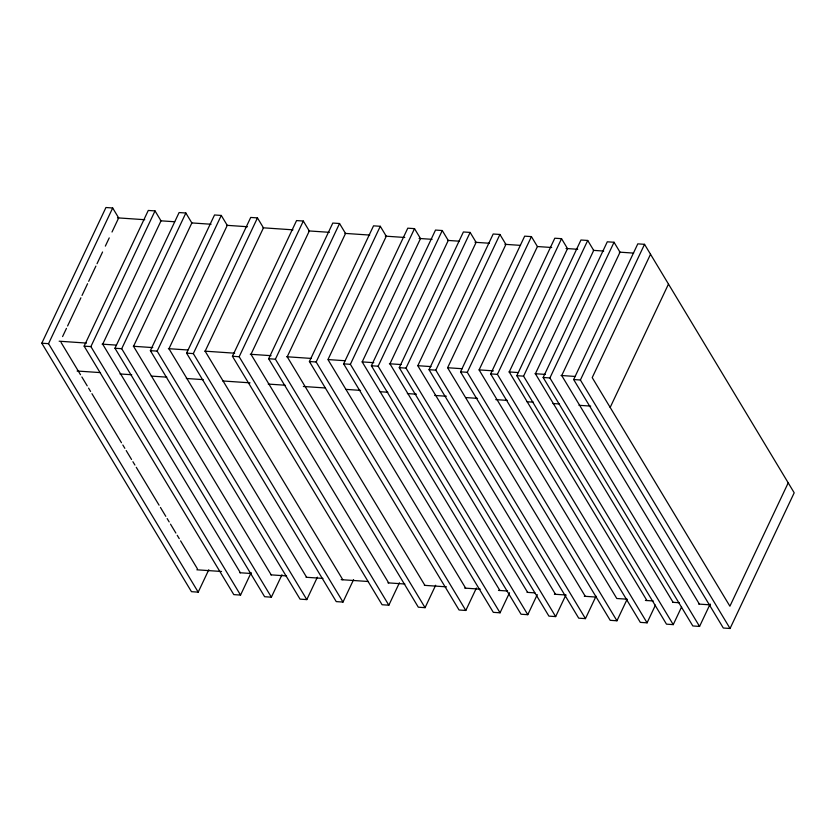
<?xml version="1.0" encoding="UTF-8"?>
<svg xmlns="http://www.w3.org/2000/svg" width="836" height="836" viewBox="0 0 836 836"><rect width="100%" height="100%" fill="white"/><g stroke="black" fill="none" stroke-linecap="round" stroke-linejoin="round"><path stroke-width="1.25" d="M208.801 569.724L198.205 592.139L191.465 591.679L41.8 343.209L105.942 207.516L112.682 207.986L118.67 217.924L112.003 232.021M198.205 592.139L48.54 343.669L112.682 207.986M62.585 336.574L66.472 328.349M67.58 325.998L80.904 297.804M82.022 295.453L87.571 283.707M88.679 281.356L95.9 266.088M97.018 263.737L102.567 251.991M105.346 246.118L109.234 237.894M251.145 572.65L240.549 595.075L233.798 594.615L84.133 346.135L148.275 210.453L155.026 210.912L161.003 220.85L102.703 344.202L240.392 572.796M240.549 595.075L90.884 346.595L155.026 210.912M281.972 574.76L271.376 597.176L264.625 596.716L114.96 348.246L179.103 212.553L185.853 213.013L191.841 222.951L133.53 346.313L271.219 574.907M271.376 597.176L121.711 348.706L185.853 213.013M317.398 577.174L306.802 599.6L300.051 599.14L150.386 350.66L214.528 214.977L221.268 215.437L227.256 225.375L168.956 348.727L306.645 577.321M306.802 599.6L157.137 351.12L221.268 215.437M353.586 579.651L342.99 602.066L336.25 601.606L186.585 353.137L250.716 217.444L257.467 217.903L263.455 227.841L205.144 351.204L342.833 579.797M342.99 602.066L193.325 353.597L257.467 217.903M399.43 582.776L388.834 605.201L382.094 604.741L232.429 356.272L296.561 220.579L303.311 221.038L309.299 230.976L250.988 354.328L388.677 582.922M388.834 605.201L239.169 356.732L303.311 221.038M435.66 585.252L425.064 607.678L418.324 607.208L268.659 358.738L332.801 223.055L339.541 223.515L345.529 233.453L287.218 356.805L424.907 585.399M425.064 607.678L275.399 359.198L339.541 223.515M476.405 588.042L465.809 610.458L459.058 609.998L309.404 361.528L373.535 225.835L380.286 226.295L386.274 236.233L327.963 359.584L465.652 588.178M465.809 610.458L316.144 361.988L380.286 226.295M509.521 592.734L500.043 612.798L493.303 612.339L343.638 363.859L407.78 228.176L414.52 228.636L420.508 238.573L362.197 361.925L499.886 590.519M500.043 612.798L350.378 364.318L414.52 228.636M537.266 594.626L527.788 614.69L521.037 614.23L371.383 365.76L435.514 230.067L442.265 230.527L448.253 240.465L389.942 363.817L527.631 592.41M527.788 614.69L378.123 366.22L442.265 230.527M565.7 595.357L555.658 616.592L548.918 616.132L399.253 367.662L463.395 231.969L470.135 232.429L476.123 242.367L417.812 365.729L555.512 594.323M555.658 616.592L406.003 368.122L470.135 232.429M596.047 596.204L585.451 618.63L578.711 618.17L429.046 369.7L493.188 234.007L499.928 234.467L505.916 244.405L447.605 367.756L585.294 596.35M585.451 618.63L435.786 370.16L499.928 234.467M626.99 599.537L616.947 620.782L610.196 620.322L460.542 371.842L524.674 236.16L531.424 236.619L537.412 246.557L479.101 369.909L616.79 598.503L627.188 599.193M616.947 620.782L467.282 372.302L531.424 236.619M655.434 605.139L647.074 622.83L640.324 622.371L490.659 373.901L554.801 238.218L561.541 238.678L567.529 248.616L509.228 371.968L646.918 600.562M647.074 622.83L497.41 374.361L561.541 238.678M681.601 606.926L673.241 624.628L666.491 624.158L516.836 375.688L580.968 240.005L587.718 240.465L593.706 250.403L535.395 373.755L673.084 602.348M673.241 624.628L523.576 376.148L587.718 240.465M710.161 604L699.565 626.425L692.814 625.955L543.16 377.485L607.291 241.803L614.042 242.262L620.03 252.2L561.719 375.552L699.408 604.146M699.565 626.425L549.9 377.945L614.042 242.262M573.653 379.544L637.795 243.861L644.535 244.321L794.2 492.791L730.058 628.484L723.318 628.014L573.653 379.544L580.393 380.004L730.058 628.484M580.393 380.004L644.535 244.321M650.523 254.259L592.212 377.611L729.901 606.204L788.212 482.853M610.175 407.425L668.486 284.073M117.468 217.851L144.764 219.711M160.366 220.777L174.672 221.759M191.569 222.909L211.08 224.247M226.681 225.312L247.477 226.734M263.079 227.8L292.987 229.837M308.589 230.903L329.384 232.324M344.986 233.39L369.69 235.073M385.291 236.139L404.791 237.476M419.097 238.448L432.097 239.336M447.699 240.402L459.403 241.207M475.005 242.273L489.3 243.245M504.902 244.311L520.504 245.376M537.412 246.536L551.708 247.508M566.014 248.491L577.718 249.285M593.32 250.351L603.717 251.061M619.319 252.127L633.625 253.099M59.157 341.203L86.463 343.073M102.065 344.139L116.361 345.111M133.269 346.261L152.769 347.598M168.37 348.664L187.87 349.991M204.768 351.151L234.676 353.189M250.277 354.255L271.083 355.676M286.685 356.742L311.379 358.435M328.287 359.584L345.184 360.744M362.092 361.894L373.786 362.688M389.388 363.754L401.092 364.559M418 365.708L431 366.596M447.897 367.756L462.203 368.728M479.101 369.888L493.407 370.86M509.009 371.926L518.111 372.553M535.009 373.702L545.406 374.413M561.008 375.479L575.314 376.461M41.8 343.209L48.54 343.669M84.133 346.135L90.884 346.595M114.96 348.246L121.711 348.706M150.386 350.66L157.137 351.12M186.585 353.137L193.325 353.597M232.429 356.272L239.169 356.732M268.659 358.738L275.399 359.198M309.404 361.528L316.144 361.988M343.638 363.859L350.378 364.318M371.383 365.76L378.123 366.22M399.253 367.662L406.003 368.122M429.046 369.7L435.786 370.16M460.542 371.842L467.282 372.302M490.659 373.901L497.41 374.361M516.836 375.688L523.576 376.148M543.16 377.485L549.9 377.945M77.111 371.017L100.519 372.616M120.018 373.953L131.722 374.747M151.222 376.085L166.824 377.151M186.323 378.478L203.232 379.638M222.731 380.965L250.037 382.836M268.241 384.069L285.139 385.229M303.343 386.472L325.444 387.977M346.24 389.398L360.546 390.381M380.046 391.708L387.852 392.241M407.351 393.578L416.453 394.195M434.657 395.438L446.351 396.243M465.861 397.57L477.555 398.375M495.758 399.618L507.462 400.413M526.962 401.74L533.462 402.189M552.972 403.516L559.472 403.966M578.972 405.293L590.676 406.097M196.847 569.797L221.55 571.49M239.754 572.733L251.448 573.527M270.958 574.855L286.56 575.92M306.06 577.258L322.957 578.407M341.161 579.651L368.467 581.522M387.967 582.849L404.864 584.009M424.375 585.336L446.476 586.851M464.68 588.095L480.282 589.161M498.475 590.394L507.577 591.021M527.077 592.348L534.883 592.881M554.383 594.218L566.087 595.013M584.291 596.256L595.995 597.061M645.392 600.436L653.198 600.969M672.698 602.296L679.198 602.746M698.697 604.073L710.401 604.877M61.038 342.394L80.507 374.727M81.855 376.952L87.226 385.877M88.574 388.113L90.591 391.457M91.929 393.683L121.481 442.746M122.829 444.982L124.846 448.326M126.184 450.552L131.555 459.476M132.903 461.702L134.92 465.046M136.258 467.282L159.091 505.195M160.439 507.421L165.81 516.345M167.158 518.571L169.175 521.915M170.513 524.151L175.884 533.065M177.232 535.301L179.249 538.645M180.586 540.871L197.38 568.752"/></g></svg>
